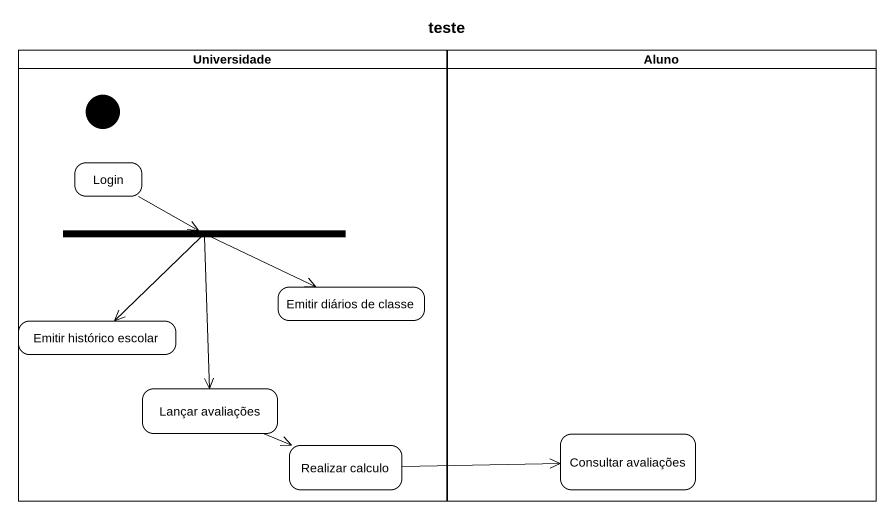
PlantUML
@startuml
title teste
hide empty description
state Universidade <<partition>> {
  state initial1 <<start>>
  state Login
  state fork1 <<fork>>
  state "Emitir histórico escolar" as Emitir_histórico_escolar
  state "Emitir diários de classe" as Emitir_diários_de_classe
  state "Lançar avaliações" as Lançar_avaliações
  state "Realizar calculo" as Realizar_calculo
}
state Aluno <<partition>> {
  state "Consultar avaliações" as Consultar_avaliações
}
Login -right-> fork1
fork1 --> Emitir_histórico_escolar
fork1 -right-> Emitir_diários_de_classe
fork1 --> Lançar_avaliações
Lançar_avaliações -right-> Realizar_calculo
Realizar_calculo -right-> Consultar_avaliações
@enduml
